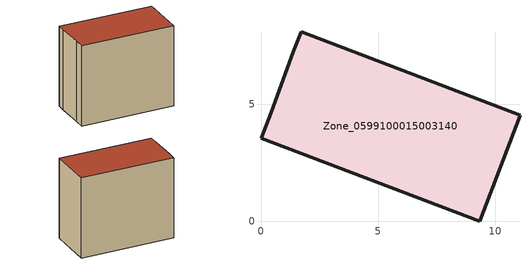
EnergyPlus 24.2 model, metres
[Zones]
Zone_0599100015003140
 floor ground (C_G): 0.43,4.66 1.37,7.23 1.71,8.09 11.05,4.53 9.33,0 0,3.53 z0.92
 wall outside (C_F): 1.37,7.23 0.43,4.66 0,3.53 9.33,0 11.05,4.53 1.71,8.09 1.37,7.23 z0.92:9.63
 roof outside (C_R): 9.33,0 11.05,4.53 1.71,8.09 1.37,7.23 0.43,4.66 0,3.53 z9.63
[BUILDING]
Pand.0599100015003140: North Axis=0; Terrain=City; Loads Convergence Tolerance Value=0.04; Temperature Convergence Tolerance Value=0.4; Solar Distribution=FullExterior; Maximum Number of Warmup Days=25; Minimum Number of Warmup Days=1
[Site:Location]
Rotterdam.The.Hague.AP_ZH_NLD Design_Conditions: Latitude=51.96; Longitude=4.45; Time Zone=1; Elevation=-4.5
[SITE:GROUNDTEMPERATURE:BUILDINGSURFACE]
18, 18, 18, 18, 18, 18, 18, 18, 18, 18, 18, 18
[MATERIAL] Thermal Absorptance=0.9; Solar Absorptance=0.7; Visible Absorptance=0.7
Name | Roughness | Thickness | Conductivity | Density | Specific Heat
G.TI.1965-1974 | MediumSmooth | 0.15 | 0.882353 | 540 | 1210
F.TI.1965-1974 | Rough | 0.3 | 0.697674 | 1920 | 840
R.TI.1965-1974 | MediumRough | 0.2 | 0.232558 | 1500 | 1000
[CONSTRUCTION]
C_G: G.TI.1965-1974
C_F: F.TI.1965-1974
C_R: R.TI.1965-1974
[ZONE]
Zone_0599100015003140: Type=1; Multiplier=1; Ceiling Height=Autocalculate; Volume=Autocalculate; Floor Area=autocalculate; Part of Total Floor Area=Yes
[ZONEINFILTRATION:DESIGNFLOWRATE]
Infil_Zone_0599100015003140: Zone or ZoneList or Space or SpaceList=Zone_0599100015003140; Schedule=AlwaysOn; Design Flow Rate Calculation Method=Flow/Area; Flow Rate per Floor Area=0.003; Constant Term Coefficient=1; Temperature Term Coefficient=0; Velocity Term Coefficient=0; Velocity Squared Term Coefficient=0
[HVACTEMPLATE:ZONE:IDEALLOADSAIRSYSTEM]
Zone_0599100015003140: Maximum Heating Supply Air Temperature=50; Minimum Cooling Supply Air Temperature=13; Maximum Heating Supply Air Humidity Ratio=0.0156; Minimum Cooling Supply Air Humidity Ratio=0.0077; Heating Limit=NoLimit; Cooling Limit=NoLimit; Dehumidification Control Type=ConstantSensibleHeatRatio; Cooling Sensible Heat Ratio=0.7; Dehumidification Setpoint=60; Humidification Control Type=None; Humidification Setpoint=30; Outdoor Air Method=None; Outdoor Air Flow Rate per Person=0.00944; Outdoor Air Flow Rate per Zone Floor Area=0; Outdoor Air Flow Rate per Zone=0; Demand Controlled Ventilation Type=None; Outdoor Air Economizer Type=NoEconomizer; Heat Recovery Type=None; Sensible Heat Recovery Effectiveness=0.7; Latent Heat Recovery Effectiveness=0.65
[ZONECONTROL:THERMOSTAT]
ThermostatControl_Zone_0599100015003140: Zone or ZoneList=Zone_0599100015003140; Control Type Schedule=DualSetpointControlType; Control 1=Thermostat_Zone_0599100015003140; Temperature Difference Between Cutout And Setpoint=0
[THERMOSTATSETPOINT:DUALSETPOINT]
Thermostat_Zone_0599100015003140: Heating Setpoint Temperature Schedule=HeatingSetpoint_Zone_0599100015003140; Cooling Setpoint Temperature Schedule=CoolingSetpoint_Zone_0599100015003140
[SCHEDULE:COMPACT]
HeatingSetpoint_Zone_0599100015003140: Through: 12/31, For: AllDays, Until: 24:00, 21
CoolingSetpoint_Zone_0599100015003140: Through: 12/31, For: AllDays, Until: 24:00, 24
DualSetpointControlType: Through: 12/31, For: AllDays, Until: 24:00, 4
AlwaysOn: Through: 12/31, For: AllDays, Until: 24:00, 1
